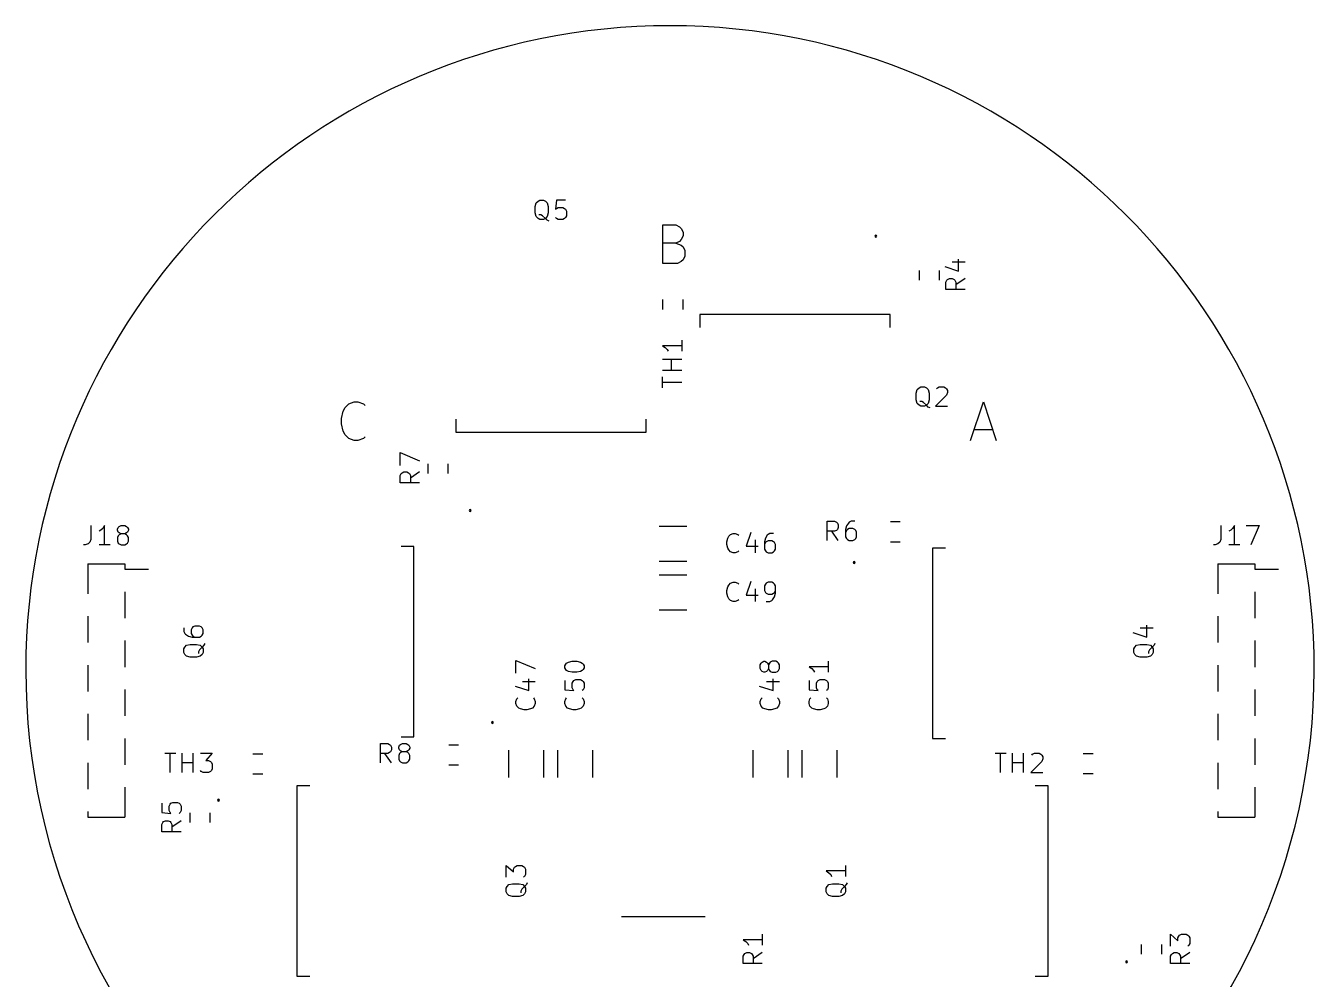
# Model space of a CAD drawing. Extents: x 116 to 183, y -128 to -37.6.
# Drawn here: x 116 to 183, y -87.1 to -37.6 of the extents above; entities that cross this region are included whole.
import ezdxf

# ---------------------------------------------------------------- set-up
doc = ezdxf.new("R2010")
doc.units = 0
doc.layers.add('BLACK', color=7, linetype='CONTINUOUS')

msp = doc.modelspace()

# ---------------------------------------------------------------- linework, layer by layer
at = {"layer": 'BLACK', "linetype": 'CONTINUOUS'}
for p, q in [((142.446476, -46.974152), (142.494095, -46.783676)), ((142.494095, -46.783676), (142.589333, -46.688438)), ((142.589333, -46.688438), (142.684571, -46.640819)), ((142.684571, -46.640819), (142.875047, -46.640819)), ((142.875047, -46.640819), (142.970285, -46.688438)), ((142.970285, -46.688438), (143.065523, -46.783676)), ((143.065523, -46.783676), (143.113142, -46.974152)), ((143.541714, -46.640819), (143.494095, -47.117009)), ((144.017904, -46.640819), (143.541714, -46.640819)), ((142.446476, -47.307485), (142.446476, -46.974152)), ((142.494095, -47.497961), (142.446476, -47.307485)), ((142.589333, -47.5932), (142.494095, -47.497961)), ((142.73219, -47.402723), (142.636952, -47.402723)), ((142.827428, -47.450342), (142.73219, -47.402723)), ((142.970285, -47.5932), (142.827428, -47.450342)), ((143.065523, -47.497961), (142.970285, -47.5932)), ((143.113142, -47.307485), (143.065523, -47.497961)), ((143.113142, -46.974152), (143.113142, -47.307485)), ((143.494095, -47.117009), (143.541714, -47.06939)), ((143.541714, -47.5932), (143.494095, -47.54558)), ((143.541714, -47.06939), (143.636952, -47.021771)), ((143.636952, -47.021771), (143.875047, -47.021771)), ((143.875047, -47.021771), (143.970285, -47.06939)), ((143.970285, -47.06939), (144.017904, -47.117009)), ((144.017904, -47.54558), (143.970285, -47.5932)), ((144.017904, -47.117009), (144.065523, -47.212247)), ((144.065523, -47.450342), (144.017904, -47.54558)), ((144.065523, -47.212247), (144.065523, -47.450342)), ((142.684571, -47.640819), (142.589333, -47.5932)), ((142.875047, -47.640819), (142.684571, -47.640819)), ((142.970285, -47.5932), (142.875047, -47.640819)), ((143.065523, -47.688438), (142.970285, -47.5932)), ((143.160761, -47.736057), (143.065523, -47.688438)), ((143.636952, -47.640819), (143.541714, -47.5932)), ((143.875047, -47.640819), (143.636952, -47.640819)), ((143.970285, -47.5932), (143.875047, -47.640819)), ((149.08219, -49.931638), (149.08219, -47.931638)), ((149.08219, -47.931638), (149.748857, -47.931638)), ((149.748857, -47.931638), (149.939333, -48.026876)), ((149.939333, -48.026876), (150.034571, -48.122114)), ((150.034571, -48.122114), (150.129809, -48.31259)), ((149.748857, -48.884019), (149.08219, -48.884019)), ((149.939333, -48.78878), (149.748857, -48.884019)), ((149.748857, -48.884019), (150.034571, -48.979257)), ((150.034571, -48.693542), (149.939333, -48.78878)), ((150.129809, -48.503066), (150.034571, -48.693542)), ((150.129809, -48.31259), (150.129809, -48.503066)), ((160.156, -48.5585), (160.156, -48.4585)), ((150.034571, -48.979257), (150.129809, -49.074495)), ((150.129809, -49.074495), (150.225047, -49.264971)), ((150.225047, -49.550685), (150.129809, -49.741161)), ((150.225047, -49.264971), (150.225047, -49.550685)), ((149.844095, -49.931638), (149.08219, -49.931638)), ((150.034571, -49.8364), (149.844095, -49.931638)), ((150.129809, -49.741161), (150.034571, -49.8364)), ((163.7452, -50.093618), (164.459485, -50.331713)), ((164.126152, -49.855523), (164.792819, -49.855523)), ((164.459485, -50.331713), (164.459485, -49.712666)), ((162.4185, -50.800724), (162.4185, -50.291276)), ((163.4635, -50.800724), (163.4635, -50.291276)), ((163.792819, -50.903142), (163.840438, -50.807904)), ((163.792819, -51.284094), (163.792819, -50.903142)), ((163.840438, -50.807904), (163.888057, -50.760285)), ((163.888057, -50.760285), (163.983295, -50.712666)), ((163.983295, -50.712666), (164.126152, -50.712666)), ((164.126152, -50.712666), (164.22139, -50.760285)), ((164.22139, -50.760285), (164.269009, -50.807904)), ((164.269009, -50.807904), (164.316628, -50.903142)), ((164.792819, -50.712666), (164.316628, -51.045999)), ((164.316628, -50.903142), (164.316628, -51.284094)), ((164.792819, -51.284094), (163.792819, -51.284094)), ((149.0835, -52.324724), (149.0835, -51.815276)), ((150.1285, -52.324724), (150.1285, -51.815276)), ((151.006, -52.5835), (151.006, -53.2585)), ((160.906, -52.5835), (151.006, -52.5835)), ((160.906, -53.2585), (160.906, -52.5835)), ((150.060819, -54.213237), (149.060819, -54.213237)), ((149.060819, -54.213237), (149.203676, -54.308475)), ((150.060819, -53.927523), (150.060819, -54.498951)), ((150.060819, -54.927523), (149.060819, -54.927523)), ((149.203676, -54.308475), (149.298914, -54.403713)), ((149.298914, -54.403713), (149.346533, -54.498951)), ((149.537009, -55.498951), (149.537009, -54.927523)), ((150.060819, -55.498951), (149.060819, -55.498951)), ((149.060819, -56.403713), (149.060819, -55.832285)), ((150.060819, -56.117999), (149.060819, -56.117999)), ((162.258476, -56.684152), (162.306095, -56.493676)), ((162.258476, -57.017485), (162.258476, -56.684152)), ((162.306095, -56.493676), (162.401333, -56.398438)), ((162.401333, -56.398438), (162.496571, -56.350819)), ((162.496571, -56.350819), (162.687047, -56.350819)), ((162.687047, -56.350819), (162.782285, -56.398438)), ((162.782285, -56.398438), (162.877523, -56.493676)), ((162.877523, -56.493676), (162.925142, -56.684152)), ((162.925142, -56.684152), (162.925142, -57.017485)), ((163.829904, -56.77939), (163.258476, -57.350819)), ((163.306095, -56.446057), (163.353714, -56.398438)), ((163.353714, -56.398438), (163.448952, -56.350819)), ((163.448952, -56.350819), (163.687047, -56.350819)), ((163.687047, -56.350819), (163.782285, -56.398438)), ((163.782285, -56.398438), (163.829904, -56.446057)), ((163.829904, -56.446057), (163.877523, -56.541295)), ((163.877523, -56.636533), (163.829904, -56.77939)), ((163.877523, -56.541295), (163.877523, -56.636533)), ((132.365192, -57.99003), (132.46043, -57.609078)), ((132.46043, -57.609078), (132.555668, -57.418602)), ((132.555668, -57.418602), (132.746144, -57.228126)), ((132.746144, -57.228126), (133.031859, -57.132888)), ((133.031859, -57.132888), (133.222335, -57.132888)), ((133.222335, -57.132888), (133.508049, -57.228126)), ((133.508049, -57.228126), (133.603287, -57.323364)), ((162.306095, -57.207961), (162.258476, -57.017485)), ((162.401333, -57.3032), (162.306095, -57.207961)), ((162.496571, -57.350819), (162.401333, -57.3032)), ((162.54419, -57.112723), (162.448952, -57.112723)), ((162.687047, -57.350819), (162.496571, -57.350819)), ((162.639428, -57.160342), (162.54419, -57.112723)), ((162.782285, -57.3032), (162.639428, -57.160342)), ((162.782285, -57.3032), (162.687047, -57.350819)), ((162.877523, -57.207961), (162.782285, -57.3032)), ((162.877523, -57.398438), (162.782285, -57.3032)), ((162.925142, -57.017485), (162.877523, -57.207961)), ((162.972761, -57.446057), (162.877523, -57.398438)), ((163.258476, -57.350819), (163.877523, -57.350819)), ((165.083573, -59.132888), (165.750239, -57.132888)), ((165.750239, -57.132888), (166.416906, -59.132888)), ((132.365192, -58.275745), (132.365192, -57.99003)), ((132.46043, -58.656697), (132.365192, -58.275745)), ((138.306, -58.025), (138.306, -58.7)), ((148.206, -58.7), (148.206, -58.025)), ((132.555668, -58.847173), (132.46043, -58.656697)), ((132.746144, -59.03765), (132.555668, -58.847173)), ((133.603287, -58.942411), (133.508049, -59.03765)), ((138.306, -58.7), (148.206, -58.7)), ((165.274049, -58.561459), (166.22643, -58.561459)), ((133.031859, -59.132888), (132.746144, -59.03765)), ((133.222335, -59.132888), (133.031859, -59.132888)), ((133.508049, -59.03765), (133.222335, -59.132888)), ((135.424819, -60.433332), (135.424819, -59.766666)), ((135.424819, -59.766666), (136.424819, -60.195237)), ((135.424819, -60.957142), (135.472438, -60.861904)), ((135.424819, -61.338094), (135.424819, -60.957142)), ((135.472438, -60.861904), (135.520057, -60.814285)), ((135.520057, -60.814285), (135.615295, -60.766666)), ((135.615295, -60.766666), (135.758152, -60.766666)), ((135.758152, -60.766666), (135.85339, -60.814285)), ((135.85339, -60.814285), (135.901009, -60.861904)), ((135.901009, -60.861904), (135.948628, -60.957142)), ((136.424819, -60.766666), (135.948628, -61.099999)), ((135.948628, -60.957142), (135.948628, -61.338094)), ((136.8775, -60.854724), (136.8775, -60.345276)), ((137.9225, -60.854724), (137.9225, -60.345276)), ((136.424819, -61.338094), (135.424819, -61.338094)), ((139.056, -62.725), (139.056, -62.825)), ((119.332476, -63.565819), (119.332476, -64.280104)), ((120.046762, -63.565819), (119.951524, -63.708676)), ((120.046762, -64.565819), (120.046762, -63.565819)), ((120.761048, -63.661057), (120.808667, -63.613438)), ((120.808667, -63.613438), (120.903905, -63.565819)), ((120.903905, -63.565819), (121.094381, -63.565819)), ((121.094381, -63.565819), (121.189619, -63.613438)), ((121.189619, -63.613438), (121.237238, -63.661057)), ((150.317252, -63.606), (148.894748, -63.606)), ((157.630905, -64.335819), (157.630905, -63.335819)), ((157.630905, -63.335819), (158.011857, -63.335819)), ((158.011857, -63.335819), (158.107095, -63.383438)), ((158.107095, -63.383438), (158.154714, -63.431057)), ((158.154714, -63.431057), (158.202333, -63.526295)), ((158.202333, -63.526295), (158.202333, -63.669152)), ((158.630905, -63.573914), (158.583286, -63.76439)), ((158.726143, -63.431057), (158.630905, -63.573914)), ((158.773762, -63.383438), (158.726143, -63.431057)), ((158.869, -63.335819), (158.773762, -63.383438)), ((159.059476, -63.335819), (158.869, -63.335819)), ((160.908276, -63.3585), (161.417724, -63.3585)), ((178.086476, -63.565819), (178.086476, -64.280104)), ((178.800762, -63.565819), (178.705524, -63.708676)), ((178.800762, -64.565819), (178.800762, -63.565819)), ((179.41981, -63.565819), (180.086476, -63.565819)), ((180.086476, -63.565819), (179.657905, -64.565819)), ((119.332476, -64.280104), (119.284857, -64.422961)), ((119.856286, -63.803914), (119.761048, -63.851533)), ((119.951524, -63.708676), (119.856286, -63.803914)), ((120.713429, -63.756295), (120.761048, -63.661057)), ((120.713429, -63.803914), (120.713429, -63.756295)), ((120.761048, -63.899152), (120.713429, -63.803914)), ((120.761048, -64.089628), (120.713429, -64.184866)), ((120.713429, -64.184866), (120.713429, -64.375342)), ((120.808667, -63.946771), (120.761048, -63.899152)), ((120.808667, -64.042009), (120.761048, -64.089628)), ((120.903905, -63.99439), (120.808667, -63.946771)), ((120.903905, -63.99439), (120.808667, -64.042009)), ((121.094381, -63.99439), (120.903905, -63.99439)), ((121.189619, -63.946771), (121.094381, -63.99439)), ((121.189619, -64.042009), (121.094381, -63.99439)), ((121.237238, -63.899152), (121.189619, -63.946771)), ((121.237238, -64.089628), (121.189619, -64.042009)), ((121.237238, -63.661057), (121.284857, -63.756295)), ((121.284857, -63.803914), (121.237238, -63.899152)), ((121.284857, -64.184866), (121.237238, -64.089628)), ((121.284857, -63.756295), (121.284857, -63.803914)), ((121.284857, -64.375342), (121.284857, -64.184866)), ((152.408095, -64.39939), (152.455714, -64.208914)), ((152.455714, -64.208914), (152.503333, -64.113676)), ((152.503333, -64.113676), (152.598571, -64.018438)), ((152.598571, -64.018438), (152.741428, -63.970819)), ((152.741428, -63.970819), (152.836666, -63.970819)), ((152.836666, -63.970819), (152.979523, -64.018438)), ((152.979523, -64.018438), (153.027142, -64.066057)), ((153.64619, -63.9232), (153.408095, -64.637485)), ((153.884285, -64.304152), (153.884285, -64.970819)), ((154.408095, -64.208914), (154.360476, -64.39939)), ((154.503333, -64.066057), (154.408095, -64.208914)), ((154.550952, -64.018438), (154.503333, -64.066057)), ((154.64619, -63.970819), (154.550952, -64.018438)), ((154.836666, -63.970819), (154.64619, -63.970819)), ((158.011857, -63.859628), (157.630905, -63.859628)), ((158.202333, -64.335819), (157.869, -63.859628)), ((158.107095, -63.812009), (158.011857, -63.859628)), ((158.154714, -63.76439), (158.107095, -63.812009)), ((158.202333, -63.669152), (158.154714, -63.76439)), ((158.583286, -63.76439), (158.583286, -64.145342)), ((158.630905, -63.812009), (158.583286, -63.907247)), ((158.583286, -64.145342), (158.630905, -64.24058)), ((158.678524, -63.76439), (158.630905, -63.812009)), ((158.630905, -64.24058), (158.678524, -64.2882)), ((158.773762, -63.716771), (158.678524, -63.76439)), ((158.678524, -64.2882), (158.773762, -64.335819)), ((158.964238, -63.716771), (158.773762, -63.716771)), ((159.059476, -63.76439), (158.964238, -63.716771)), ((158.964238, -64.335819), (159.059476, -64.2882)), ((159.107095, -63.812009), (159.059476, -63.76439)), ((159.059476, -64.2882), (159.107095, -64.24058)), ((159.154714, -63.907247), (159.107095, -63.812009)), ((159.107095, -64.24058), (159.154714, -64.145342)), ((159.154714, -64.145342), (159.154714, -63.907247)), ((178.086476, -64.280104), (178.038857, -64.422961)), ((178.610286, -63.803914), (178.515048, -63.851533)), ((178.705524, -63.708676), (178.610286, -63.803914)), ((119.046762, -64.565819), (118.951524, -64.565819)), ((119.189619, -64.5182), (119.046762, -64.565819)), ((119.284857, -64.422961), (119.189619, -64.5182)), ((120.332476, -64.565819), (119.761048, -64.565819)), ((120.713429, -64.375342), (120.761048, -64.47058)), ((120.761048, -64.47058), (120.808667, -64.5182)), ((120.808667, -64.5182), (120.903905, -64.565819)), ((120.903905, -64.565819), (121.094381, -64.565819)), ((121.094381, -64.565819), (121.189619, -64.5182)), ((121.189619, -64.5182), (121.237238, -64.47058)), ((121.237238, -64.47058), (121.284857, -64.375342)), ((136.1385, -64.646), (135.4635, -64.646)), ((136.1385, -74.546), (136.1385, -64.646)), ((152.408095, -64.542247), (152.408095, -64.39939)), ((152.455714, -64.732723), (152.408095, -64.542247)), ((152.503333, -64.827961), (152.455714, -64.732723)), ((152.598571, -64.9232), (152.503333, -64.827961)), ((152.741428, -64.970819), (152.598571, -64.9232)), ((152.836666, -64.970819), (152.741428, -64.970819)), ((152.979523, -64.9232), (152.836666, -64.970819)), ((153.027142, -64.87558), (152.979523, -64.9232)), ((153.408095, -64.637485), (154.027142, -64.637485)), ((154.360476, -64.39939), (154.360476, -64.780342)), ((154.408095, -64.447009), (154.360476, -64.542247)), ((154.360476, -64.780342), (154.408095, -64.87558)), ((154.455714, -64.39939), (154.408095, -64.447009)), ((154.408095, -64.87558), (154.455714, -64.9232)), ((154.550952, -64.351771), (154.455714, -64.39939)), ((154.455714, -64.9232), (154.550952, -64.970819)), ((154.741428, -64.351771), (154.550952, -64.351771)), ((154.550952, -64.970819), (154.741428, -64.970819)), ((154.836666, -64.39939), (154.741428, -64.351771)), ((154.741428, -64.970819), (154.836666, -64.9232)), ((154.884285, -64.447009), (154.836666, -64.39939)), ((154.836666, -64.9232), (154.884285, -64.87558)), ((154.931904, -64.542247), (154.884285, -64.447009)), ((154.884285, -64.87558), (154.931904, -64.780342)), ((154.931904, -64.780342), (154.931904, -64.542247)), ((158.773762, -64.335819), (158.964238, -64.335819)), ((160.908276, -64.4035), (161.417724, -64.4035)), ((163.106, -64.738), (163.106, -74.638)), ((163.781, -64.738), (163.106, -64.738)), ((177.800762, -64.565819), (177.705524, -64.565819)), ((177.943619, -64.5182), (177.800762, -64.565819)), ((178.038857, -64.422961), (177.943619, -64.5182)), ((179.086476, -64.565819), (178.515048, -64.565819)), ((119.182, -65.551), (119.182, -67.106)), ((119.182, -65.551), (121.102, -65.551)), ((121.102, -65.551), (121.102, -65.836)), ((150.317252, -65.426), (148.894748, -65.426)), ((159.081, -65.488), (158.981, -65.488)), ((177.936, -65.551), (177.936, -67.106)), ((177.936, -65.551), (179.856, -65.551)), ((179.856, -65.551), (179.856, -65.836)), ((121.102, -65.836), (122.332, -65.836)), ((150.317252, -66.146), (148.894748, -66.146)), ((179.856, -65.836), (181.086, -65.836)), ((152.408095, -66.93939), (152.455714, -66.748914)), ((152.408095, -67.082247), (152.408095, -66.93939)), ((152.455714, -66.748914), (152.503333, -66.653676)), ((152.503333, -66.653676), (152.598571, -66.558438)), ((152.598571, -66.558438), (152.741428, -66.510819)), ((152.741428, -66.510819), (152.836666, -66.510819)), ((152.836666, -66.510819), (152.979523, -66.558438)), ((152.979523, -66.558438), (153.027142, -66.606057)), ((153.64619, -66.4632), (153.408095, -67.177485)), ((153.884285, -66.844152), (153.884285, -67.510819)), ((154.408095, -66.606057), (154.360476, -66.701295)), ((154.360476, -66.701295), (154.360476, -66.93939)), ((154.360476, -66.93939), (154.408095, -67.034628)), ((154.455714, -66.558438), (154.408095, -66.606057)), ((154.550952, -66.510819), (154.455714, -66.558438)), ((154.741428, -66.510819), (154.550952, -66.510819)), ((154.836666, -66.558438), (154.741428, -66.510819)), ((154.884285, -66.606057), (154.836666, -66.558438)), ((154.931904, -66.701295), (154.884285, -66.606057)), ((154.884285, -67.034628), (154.931904, -66.93939)), ((154.931904, -67.082247), (154.931904, -66.701295)), ((121.102, -67.006), (121.102, -68.376)), ((152.455714, -67.272723), (152.408095, -67.082247)), ((152.503333, -67.367961), (152.455714, -67.272723)), ((152.598571, -67.4632), (152.503333, -67.367961)), ((152.741428, -67.510819), (152.598571, -67.4632)), ((152.836666, -67.510819), (152.741428, -67.510819)), ((152.979523, -67.4632), (152.836666, -67.510819)), ((153.027142, -67.41558), (152.979523, -67.4632)), ((153.408095, -67.177485), (154.027142, -67.177485)), ((154.408095, -67.034628), (154.455714, -67.082247)), ((154.455714, -67.082247), (154.550952, -67.129866)), ((154.455714, -67.510819), (154.64619, -67.510819)), ((154.550952, -67.129866), (154.741428, -67.129866)), ((154.64619, -67.510819), (154.741428, -67.4632)), ((154.741428, -67.129866), (154.836666, -67.082247)), ((154.741428, -67.4632), (154.789047, -67.41558)), ((154.789047, -67.41558), (154.884285, -67.272723)), ((154.836666, -67.082247), (154.884285, -67.034628)), ((154.884285, -67.272723), (154.931904, -67.082247)), ((179.856, -67.006), (179.856, -68.376)), ((119.182, -68.276), (119.182, -69.646)), ((150.317252, -67.966), (148.894748, -67.966)), ((177.936, -68.276), (177.936, -69.646)), ((124.168819, -68.881714), (124.168819, -69.07219)), ((124.59739, -68.881714), (124.549771, -68.976952)), ((124.549771, -68.976952), (124.549771, -69.167428)), ((124.645009, -68.834095), (124.59739, -68.881714)), ((124.740247, -68.786476), (124.645009, -68.834095)), ((124.978342, -68.786476), (124.740247, -68.786476)), ((125.07358, -68.834095), (124.978342, -68.786476)), ((125.1212, -68.881714), (125.07358, -68.834095)), ((125.168819, -68.976952), (125.1212, -68.881714)), ((125.168819, -69.167428), (125.168819, -68.976952)), ((173.905152, -68.881714), (174.571819, -68.881714)), ((174.238485, -69.357904), (174.238485, -68.738857)), ((121.102, -69.546), (121.102, -70.916)), ((124.168819, -69.07219), (124.216438, -69.167428)), ((124.216438, -69.167428), (124.264057, -69.215047)), ((124.264057, -69.215047), (124.406914, -69.310285)), ((124.406914, -69.310285), (124.59739, -69.357904)), ((124.549771, -69.167428), (124.59739, -69.262666)), ((124.59739, -69.262666), (124.645009, -69.310285)), ((124.59739, -69.357904), (124.978342, -69.357904)), ((124.645009, -69.310285), (124.740247, -69.357904)), ((124.978342, -69.357904), (125.07358, -69.310285)), ((125.07358, -69.310285), (125.1212, -69.262666)), ((125.1212, -69.262666), (125.168819, -69.167428)), ((173.5242, -69.119809), (174.238485, -69.357904)), ((179.856, -69.546), (179.856, -70.916)), ((124.168819, -69.976952), (124.216438, -69.881714)), ((124.168819, -70.167428), (124.168819, -69.976952)), ((124.216438, -70.262666), (124.168819, -70.167428)), ((124.216438, -69.881714), (124.311676, -69.786476)), ((124.311676, -70.357904), (124.216438, -70.262666)), ((124.311676, -69.786476), (124.502152, -69.738857)), ((124.502152, -69.738857), (124.835485, -69.738857)), ((124.835485, -69.738857), (125.025961, -69.786476)), ((124.978342, -70.024571), (124.930723, -70.119809)), ((124.930723, -70.119809), (124.930723, -70.215047)), ((125.1212, -69.881714), (124.978342, -70.024571)), ((125.025961, -69.786476), (125.1212, -69.881714)), ((125.1212, -70.262666), (125.025961, -70.357904)), ((125.216438, -69.786476), (125.1212, -69.881714)), ((125.1212, -69.881714), (125.168819, -69.976952)), ((125.168819, -70.167428), (125.1212, -70.262666)), ((125.168819, -69.976952), (125.168819, -70.167428)), ((125.264057, -69.691238), (125.216438, -69.786476)), ((173.571819, -69.976952), (173.619438, -69.881714)), ((173.571819, -70.167428), (173.571819, -69.976952)), ((173.619438, -70.262666), (173.571819, -70.167428)), ((173.619438, -69.881714), (173.714676, -69.786476)), ((173.714676, -70.357904), (173.619438, -70.262666)), ((173.714676, -69.786476), (173.905152, -69.738857)), ((173.905152, -69.738857), (174.238485, -69.738857)), ((174.238485, -69.738857), (174.428961, -69.786476)), ((174.381342, -70.024571), (174.333723, -70.119809)), ((174.333723, -70.119809), (174.333723, -70.215047)), ((174.5242, -69.881714), (174.381342, -70.024571)), ((174.428961, -69.786476), (174.5242, -69.881714)), ((174.5242, -70.262666), (174.428961, -70.357904)), ((174.619438, -69.786476), (174.5242, -69.881714)), ((174.5242, -69.881714), (174.571819, -69.976952)), ((174.571819, -70.167428), (174.5242, -70.262666)), ((174.571819, -69.976952), (174.571819, -70.167428)), ((174.667057, -69.691238), (174.619438, -69.786476)), ((119.182, -70.816), (119.182, -72.186)), ((124.502152, -70.405523), (124.311676, -70.357904)), ((124.835485, -70.405523), (124.502152, -70.405523)), ((125.025961, -70.357904), (124.835485, -70.405523)), ((141.440819, -71.239142), (141.440819, -70.572476)), ((141.440819, -70.572476), (142.440819, -71.001047)), ((143.980819, -70.85819), (144.028438, -70.762952)), ((143.980819, -70.953428), (143.980819, -70.85819)), ((144.028438, -71.048666), (143.980819, -70.953428)), ((144.028438, -70.762952), (144.076057, -70.715333)), ((144.076057, -70.715333), (144.171295, -70.667714)), ((144.171295, -70.667714), (144.361771, -70.620095)), ((144.361771, -70.620095), (144.599866, -70.620095)), ((144.599866, -70.620095), (144.790342, -70.667714)), ((144.790342, -70.667714), (144.88558, -70.715333)), ((144.88558, -70.715333), (144.9332, -70.762952)), ((144.9332, -70.762952), (144.980819, -70.85819)), ((144.980819, -70.953428), (144.9332, -71.048666)), ((144.980819, -70.85819), (144.980819, -70.953428)), ((154.140819, -70.810571), (154.188438, -70.715333)), ((154.140819, -71.001047), (154.140819, -70.810571)), ((154.188438, -71.096285), (154.140819, -71.001047)), ((154.188438, -70.715333), (154.236057, -70.667714)), ((154.236057, -70.667714), (154.331295, -70.620095)), ((154.331295, -70.620095), (154.378914, -70.620095)), ((154.378914, -70.620095), (154.474152, -70.667714)), ((154.474152, -70.667714), (154.521771, -70.715333)), ((154.521771, -70.715333), (154.56939, -70.810571)), ((154.56939, -71.001047), (154.521771, -71.096285)), ((154.617009, -70.715333), (154.56939, -70.810571)), ((154.56939, -70.810571), (154.56939, -71.001047)), ((154.56939, -71.001047), (154.617009, -71.096285)), ((154.664628, -70.667714), (154.617009, -70.715333)), ((154.759866, -70.620095), (154.664628, -70.667714)), ((154.950342, -70.620095), (154.759866, -70.620095)), ((155.04558, -70.667714), (154.950342, -70.620095)), ((155.0932, -70.715333), (155.04558, -70.667714)), ((155.140819, -70.810571), (155.0932, -70.715333)), ((155.0932, -71.096285), (155.140819, -71.001047)), ((155.140819, -71.001047), (155.140819, -70.810571)), ((157.680819, -70.905809), (156.680819, -70.905809)), ((156.680819, -70.905809), (156.823676, -71.001047)), ((156.823676, -71.001047), (156.918914, -71.096285)), ((157.680819, -70.620095), (157.680819, -71.191523)), ((173.905152, -70.405523), (173.714676, -70.357904)), ((174.238485, -70.405523), (173.905152, -70.405523)), ((174.428961, -70.357904), (174.238485, -70.405523)), ((177.936, -70.816), (177.936, -72.186)), ((141.774152, -71.667714), (142.440819, -71.667714)), ((142.107485, -72.143904), (142.107485, -71.524857)), ((143.980819, -71.620095), (143.980819, -72.096285)), ((144.076057, -71.096285), (144.028438, -71.048666)), ((144.171295, -71.143904), (144.076057, -71.096285)), ((144.361771, -71.191523), (144.171295, -71.143904)), ((144.599866, -71.191523), (144.361771, -71.191523)), ((144.361771, -71.762952), (144.40939, -71.667714)), ((144.40939, -71.667714), (144.457009, -71.620095)), ((144.457009, -71.620095), (144.552247, -71.572476)), ((144.552247, -71.572476), (144.790342, -71.572476)), ((144.790342, -71.143904), (144.599866, -71.191523)), ((144.88558, -71.096285), (144.790342, -71.143904)), ((144.790342, -71.572476), (144.88558, -71.620095)), ((144.9332, -71.048666), (144.88558, -71.096285)), ((144.88558, -71.620095), (144.9332, -71.667714)), ((144.9332, -71.667714), (144.980819, -71.762952)), ((154.236057, -71.143904), (154.188438, -71.096285)), ((154.331295, -71.191523), (154.236057, -71.143904)), ((154.378914, -71.191523), (154.331295, -71.191523)), ((154.474152, -71.143904), (154.378914, -71.191523)), ((154.521771, -71.096285), (154.474152, -71.143904)), ((154.474152, -71.667714), (155.140819, -71.667714)), ((154.617009, -71.096285), (154.664628, -71.143904)), ((154.664628, -71.143904), (154.759866, -71.191523)), ((154.759866, -71.191523), (154.950342, -71.191523)), ((154.807485, -72.143904), (154.807485, -71.524857)), ((154.950342, -71.191523), (155.04558, -71.143904)), ((155.04558, -71.143904), (155.0932, -71.096285)), ((156.680819, -71.620095), (156.680819, -72.096285)), ((156.918914, -71.096285), (156.966533, -71.191523)), ((157.061771, -71.762952), (157.10939, -71.667714)), ((157.10939, -71.667714), (157.157009, -71.620095)), ((157.157009, -71.620095), (157.252247, -71.572476)), ((157.252247, -71.572476), (157.490342, -71.572476)), ((157.490342, -71.572476), (157.58558, -71.620095)), ((157.58558, -71.620095), (157.6332, -71.667714)), ((157.6332, -71.667714), (157.680819, -71.762952)), ((121.102, -72.086), (121.102, -73.456)), ((141.3932, -71.905809), (142.107485, -72.143904)), ((143.980819, -72.096285), (144.457009, -72.143904)), ((144.361771, -72.001047), (144.361771, -71.762952)), ((144.40939, -72.096285), (144.361771, -72.001047)), ((144.457009, -72.143904), (144.40939, -72.096285)), ((144.9332, -72.096285), (144.88558, -72.143904)), ((144.980819, -72.001047), (144.9332, -72.096285)), ((144.980819, -71.762952), (144.980819, -72.001047)), ((154.0932, -71.905809), (154.807485, -72.143904)), ((156.680819, -72.096285), (157.157009, -72.143904)), ((157.061771, -72.001047), (157.061771, -71.762952)), ((157.10939, -72.096285), (157.061771, -72.001047)), ((157.157009, -72.143904), (157.10939, -72.096285)), ((157.6332, -72.096285), (157.58558, -72.143904)), ((157.680819, -72.001047), (157.6332, -72.096285)), ((157.680819, -71.762952), (157.680819, -72.001047)), ((179.856, -72.086), (179.856, -73.456)), ((141.440819, -72.715333), (141.488438, -72.572476)), ((141.440819, -72.810571), (141.440819, -72.715333)), ((141.488438, -72.953428), (141.440819, -72.810571)), ((141.488438, -72.572476), (141.536057, -72.524857)), ((141.583676, -73.048666), (141.488438, -72.953428)), ((142.3932, -72.953428), (142.297961, -73.048666)), ((142.34558, -72.524857), (142.3932, -72.572476)), ((142.3932, -72.572476), (142.440819, -72.715333)), ((142.440819, -72.810571), (142.3932, -72.953428)), ((142.440819, -72.715333), (142.440819, -72.810571)), ((143.980819, -72.715333), (144.028438, -72.572476)), ((143.980819, -72.810571), (143.980819, -72.715333)), ((144.028438, -72.953428), (143.980819, -72.810571)), ((144.028438, -72.572476), (144.076057, -72.524857)), ((144.123676, -73.048666), (144.028438, -72.953428)), ((144.9332, -72.953428), (144.837961, -73.048666)), ((144.88558, -72.524857), (144.9332, -72.572476)), ((144.9332, -72.572476), (144.980819, -72.715333)), ((144.980819, -72.810571), (144.9332, -72.953428)), ((144.980819, -72.715333), (144.980819, -72.810571)), ((154.140819, -72.715333), (154.188438, -72.572476)), ((154.140819, -72.810571), (154.140819, -72.715333)), ((154.188438, -72.953428), (154.140819, -72.810571)), ((154.188438, -72.572476), (154.236057, -72.524857)), ((154.283676, -73.048666), (154.188438, -72.953428)), ((155.0932, -72.953428), (154.997961, -73.048666)), ((155.04558, -72.524857), (155.0932, -72.572476)), ((155.0932, -72.572476), (155.140819, -72.715333)), ((155.140819, -72.810571), (155.0932, -72.953428)), ((155.140819, -72.715333), (155.140819, -72.810571)), ((156.680819, -72.715333), (156.728438, -72.572476)), ((156.680819, -72.810571), (156.680819, -72.715333)), ((156.728438, -72.953428), (156.680819, -72.810571)), ((156.728438, -72.572476), (156.776057, -72.524857)), ((156.823676, -73.048666), (156.728438, -72.953428)), ((157.6332, -72.953428), (157.537961, -73.048666)), ((157.58558, -72.524857), (157.6332, -72.572476)), ((157.6332, -72.572476), (157.680819, -72.715333)), ((157.680819, -72.810571), (157.6332, -72.953428)), ((157.680819, -72.715333), (157.680819, -72.810571)), ((119.182, -73.356), (119.182, -74.726)), ((141.678914, -73.096285), (141.583676, -73.048666)), ((141.86939, -73.143904), (141.678914, -73.096285)), ((142.012247, -73.143904), (141.86939, -73.143904)), ((142.202723, -73.096285), (142.012247, -73.143904)), ((142.297961, -73.048666), (142.202723, -73.096285)), ((144.218914, -73.096285), (144.123676, -73.048666)), ((144.40939, -73.143904), (144.218914, -73.096285)), ((144.552247, -73.143904), (144.40939, -73.143904)), ((144.742723, -73.096285), (144.552247, -73.143904)), ((144.837961, -73.048666), (144.742723, -73.096285)), ((154.378914, -73.096285), (154.283676, -73.048666)), ((154.56939, -73.143904), (154.378914, -73.096285)), ((154.712247, -73.143904), (154.56939, -73.143904)), ((154.902723, -73.096285), (154.712247, -73.143904)), ((154.997961, -73.048666), (154.902723, -73.096285)), ((156.918914, -73.096285), (156.823676, -73.048666)), ((157.10939, -73.143904), (156.918914, -73.096285)), ((157.252247, -73.143904), (157.10939, -73.143904)), ((157.442723, -73.096285), (157.252247, -73.143904)), ((157.537961, -73.048666), (157.442723, -73.096285)), ((177.936, -73.356), (177.936, -74.726)), ((140.1635, -73.796), (140.2635, -73.796)), ((121.102, -74.626), (121.102, -75.996)), ((134.389905, -75.892819), (134.389905, -74.892819)), ((134.389905, -74.892819), (134.770857, -74.892819)), ((134.770857, -74.892819), (134.866095, -74.940438)), ((134.866095, -74.940438), (134.913714, -74.988057)), ((134.913714, -74.988057), (134.961333, -75.083295)), ((135.342286, -75.083295), (135.389905, -74.988057)), ((135.389905, -74.988057), (135.437524, -74.940438)), ((135.437524, -74.940438), (135.532762, -74.892819)), ((135.4635, -74.546), (136.1385, -74.546)), ((135.532762, -74.892819), (135.723238, -74.892819)), ((135.723238, -74.892819), (135.818476, -74.940438)), ((135.818476, -74.940438), (135.866095, -74.988057)), ((135.866095, -74.988057), (135.913714, -75.083295)), ((138.454724, -74.9775), (137.945276, -74.9775)), ((163.106, -74.638), (163.781, -74.638)), ((179.856, -74.626), (179.856, -75.996)), ((123.174286, -75.400819), (123.745714, -75.400819)), ((123.46, -76.400819), (123.46, -75.400819)), ((124.079048, -76.400819), (124.079048, -75.400819)), ((124.650476, -76.400819), (124.650476, -75.400819)), ((125.031429, -75.400819), (125.650476, -75.400819)), ((125.650476, -75.400819), (125.317143, -75.781771)), ((127.761276, -75.4235), (128.270724, -75.4235)), ((134.770857, -75.416628), (134.389905, -75.416628)), ((134.961333, -75.892819), (134.628, -75.416628)), ((134.866095, -75.369009), (134.770857, -75.416628)), ((134.913714, -75.32139), (134.866095, -75.369009)), ((134.961333, -75.226152), (134.913714, -75.32139)), ((134.961333, -75.083295), (134.961333, -75.226152)), ((135.342286, -75.130914), (135.342286, -75.083295)), ((135.389905, -75.226152), (135.342286, -75.130914)), ((135.389905, -75.416628), (135.342286, -75.511866)), ((135.342286, -75.511866), (135.342286, -75.702342)), ((135.342286, -75.702342), (135.389905, -75.79758)), ((135.437524, -75.273771), (135.389905, -75.226152)), ((135.437524, -75.369009), (135.389905, -75.416628)), ((135.532762, -75.32139), (135.437524, -75.273771)), ((135.532762, -75.32139), (135.437524, -75.369009)), ((135.723238, -75.32139), (135.532762, -75.32139)), ((135.818476, -75.273771), (135.723238, -75.32139)), ((135.818476, -75.369009), (135.723238, -75.32139)), ((135.866095, -75.226152), (135.818476, -75.273771)), ((135.866095, -75.416628), (135.818476, -75.369009)), ((135.913714, -75.130914), (135.866095, -75.226152)), ((135.913714, -75.511866), (135.866095, -75.416628)), ((135.866095, -75.79758), (135.913714, -75.702342)), ((135.913714, -75.083295), (135.913714, -75.130914)), ((135.913714, -75.702342), (135.913714, -75.511866)), ((141.076, -76.657252), (141.076, -75.234748)), ((142.896, -76.657252), (142.896, -75.234748)), ((143.616, -76.657252), (143.616, -75.234748)), ((145.436, -76.657252), (145.436, -75.234748)), ((153.776, -76.657252), (153.776, -75.234748)), ((155.596, -76.657252), (155.596, -75.234748)), ((156.316, -76.657252), (156.316, -75.234748)), ((158.136, -76.657252), (158.136, -75.234748)), ((166.354286, -75.400819), (166.925714, -75.400819)), ((166.64, -76.400819), (166.64, -75.400819)), ((167.259048, -76.400819), (167.259048, -75.400819)), ((167.830476, -76.400819), (167.830476, -75.400819)), ((168.259048, -75.496057), (168.306667, -75.448438)), ((168.306667, -75.448438), (168.401905, -75.400819)), ((168.401905, -75.400819), (168.64, -75.400819)), ((168.64, -75.400819), (168.735238, -75.448438)), ((168.735238, -75.448438), (168.782857, -75.496057)), ((168.782857, -75.496057), (168.830476, -75.591295)), ((168.830476, -75.686533), (168.782857, -75.82939)), ((168.830476, -75.591295), (168.830476, -75.686533)), ((171.450724, -75.4235), (170.941276, -75.4235)), ((119.182, -75.896), (119.182, -77.266)), ((124.079048, -75.877009), (124.650476, -75.877009)), ((125.079048, -76.3532), (125.031429, -76.30558)), ((125.174286, -76.400819), (125.079048, -76.3532)), ((125.317143, -75.781771), (125.46, -75.781771)), ((125.46, -75.781771), (125.555238, -75.82939)), ((125.555238, -76.3532), (125.46, -76.400819)), ((125.555238, -75.82939), (125.602857, -75.877009)), ((125.602857, -76.30558), (125.555238, -76.3532)), ((125.602857, -75.877009), (125.650476, -75.972247)), ((125.650476, -76.210342), (125.602857, -76.30558)), ((125.650476, -75.972247), (125.650476, -76.210342)), ((135.389905, -75.79758), (135.437524, -75.8452)), ((135.437524, -75.8452), (135.532762, -75.892819)), ((135.532762, -75.892819), (135.723238, -75.892819)), ((135.723238, -75.892819), (135.818476, -75.8452)), ((135.818476, -75.8452), (135.866095, -75.79758)), ((138.454724, -76.0225), (137.945276, -76.0225)), ((167.259048, -75.877009), (167.830476, -75.877009)), ((168.782857, -75.82939), (168.211429, -76.400819)), ((177.936, -75.896), (177.936, -77.266)), ((125.46, -76.400819), (125.174286, -76.400819)), ((127.761276, -76.4685), (128.270724, -76.4685)), ((168.211429, -76.400819), (168.830476, -76.400819)), ((171.450724, -76.4685), (170.941276, -76.4685)), ((121.102, -77.166), (121.102, -78.721)), ((130.0535, -77.092), (130.0535, -86.992)), ((130.7285, -77.092), (130.0535, -77.092)), ((169.121, -77.092), (168.446, -77.092)), ((169.121, -86.992), (169.121, -77.092)), ((179.856, -77.166), (179.856, -78.721)), ((123.025819, -78.001904), (123.025819, -78.478094)), ((123.406771, -78.144761), (123.45439, -78.049523)), ((123.406771, -78.382856), (123.406771, -78.144761)), ((123.45439, -78.478094), (123.406771, -78.382856)), ((123.45439, -78.049523), (123.502009, -78.001904)), ((123.502009, -78.001904), (123.597247, -77.954285)), ((123.597247, -77.954285), (123.835342, -77.954285)), ((123.835342, -77.954285), (123.93058, -78.001904)), ((123.93058, -78.001904), (123.9782, -78.049523)), ((123.9782, -78.049523), (124.025819, -78.144761)), ((124.025819, -78.382856), (123.9782, -78.478094)), ((124.025819, -78.144761), (124.025819, -78.382856)), ((126.0285, -77.842), (125.9285, -77.842)), ((119.182, -78.436), (119.182, -78.721)), ((119.182, -78.721), (121.102, -78.721)), ((123.025819, -78.478094), (123.502009, -78.525713)), ((123.025819, -79.097142), (123.073438, -79.001904)), ((123.073438, -79.001904), (123.121057, -78.954285)), ((123.121057, -78.954285), (123.216295, -78.906666)), ((123.216295, -78.906666), (123.359152, -78.906666)), ((123.359152, -78.906666), (123.45439, -78.954285)), ((123.502009, -78.525713), (123.45439, -78.478094)), ((123.45439, -78.954285), (123.502009, -79.001904)), ((123.502009, -79.001904), (123.549628, -79.097142)), ((124.025819, -78.906666), (123.549628, -79.239999)), ((123.9782, -78.478094), (123.93058, -78.525713)), ((124.4775, -78.495276), (124.4775, -79.004724)), ((125.5225, -78.495276), (125.5225, -79.004724)), ((177.936, -78.436), (177.936, -78.721)), ((177.936, -78.721), (179.856, -78.721)), ((123.025819, -79.478094), (123.025819, -79.097142)), ((124.025819, -79.478094), (123.025819, -79.478094)), ((123.549628, -79.097142), (123.549628, -79.478094)), ((140.932819, -81.851523), (140.932819, -81.232476)), ((140.932819, -81.232476), (141.313771, -81.565809)), ((141.313771, -81.422952), (141.36139, -81.327714)), ((141.313771, -81.565809), (141.313771, -81.422952)), ((141.36139, -81.327714), (141.409009, -81.280095)), ((141.409009, -81.280095), (141.504247, -81.232476)), ((141.504247, -81.232476), (141.742342, -81.232476)), ((141.742342, -81.232476), (141.83758, -81.280095)), ((141.83758, -81.280095), (141.8852, -81.327714)), ((141.8852, -81.327714), (141.932819, -81.422952)), ((141.932819, -81.708666), (141.8852, -81.803904)), ((141.932819, -81.422952), (141.932819, -81.708666)), ((158.569819, -81.51819), (157.569819, -81.51819)), ((157.569819, -81.51819), (157.712676, -81.613428)), ((157.712676, -81.613428), (157.807914, -81.708666)), ((157.807914, -81.708666), (157.855533, -81.803904)), ((158.569819, -81.232476), (158.569819, -81.803904)), ((140.932819, -82.422952), (140.980438, -82.327714)), ((140.980438, -82.327714), (141.075676, -82.232476)), ((141.075676, -82.232476), (141.266152, -82.184857)), ((141.266152, -82.184857), (141.599485, -82.184857)), ((141.599485, -82.184857), (141.789961, -82.232476)), ((141.8852, -82.327714), (141.742342, -82.470571)), ((141.789961, -82.232476), (141.8852, -82.327714)), ((141.8852, -81.803904), (141.83758, -81.851523)), ((141.980438, -82.232476), (141.8852, -82.327714)), ((141.8852, -82.327714), (141.932819, -82.422952)), ((142.028057, -82.137238), (141.980438, -82.232476)), ((157.569819, -82.422952), (157.617438, -82.327714)), ((157.617438, -82.327714), (157.712676, -82.232476)), ((157.712676, -82.232476), (157.903152, -82.184857)), ((157.903152, -82.184857), (158.236485, -82.184857)), ((158.236485, -82.184857), (158.426961, -82.232476)), ((158.5222, -82.327714), (158.379342, -82.470571)), ((158.426961, -82.232476), (158.5222, -82.327714)), ((158.617438, -82.232476), (158.5222, -82.327714)), ((158.5222, -82.327714), (158.569819, -82.422952)), ((158.665057, -82.137238), (158.617438, -82.232476)), ((140.932819, -82.613428), (140.932819, -82.422952)), ((140.980438, -82.708666), (140.932819, -82.613428)), ((141.075676, -82.803904), (140.980438, -82.708666)), ((141.266152, -82.851523), (141.075676, -82.803904)), ((141.599485, -82.851523), (141.266152, -82.851523)), ((141.789961, -82.803904), (141.599485, -82.851523)), ((141.742342, -82.470571), (141.694723, -82.565809)), ((141.694723, -82.565809), (141.694723, -82.661047)), ((141.8852, -82.708666), (141.789961, -82.803904)), ((141.932819, -82.613428), (141.8852, -82.708666)), ((141.932819, -82.422952), (141.932819, -82.613428)), ((157.569819, -82.613428), (157.569819, -82.422952)), ((157.617438, -82.708666), (157.569819, -82.613428)), ((157.712676, -82.803904), (157.617438, -82.708666)), ((157.903152, -82.851523), (157.712676, -82.803904)), ((158.236485, -82.851523), (157.903152, -82.851523)), ((158.426961, -82.803904), (158.236485, -82.851523)), ((158.379342, -82.470571), (158.331723, -82.565809)), ((158.331723, -82.565809), (158.331723, -82.661047)), ((158.5222, -82.708666), (158.426961, -82.803904)), ((158.569819, -82.613428), (158.5222, -82.708666)), ((158.569819, -82.422952), (158.569819, -82.613428)), ((146.920936, -83.888), (151.275064, -83.888)), ((154.251819, -84.812285), (154.251819, -85.383713)), ((175.476819, -85.431332), (175.476819, -84.812285)), ((175.476819, -84.812285), (175.857771, -85.145618)), ((175.857771, -85.002761), (175.90539, -84.907523)), ((175.857771, -85.145618), (175.857771, -85.002761)), ((175.90539, -84.907523), (175.953009, -84.859904)), ((175.953009, -84.859904), (176.048247, -84.812285)), ((176.048247, -84.812285), (176.286342, -84.812285)), ((176.286342, -84.812285), (176.38158, -84.859904)), ((176.38158, -84.859904), (176.4292, -84.907523)), ((176.4292, -84.907523), (176.476819, -85.002761)), ((176.476819, -85.002761), (176.476819, -85.288475)), ((154.251819, -85.097999), (153.251819, -85.097999)), ((153.251819, -85.097999), (153.394676, -85.193237)), ((153.394676, -85.193237), (153.489914, -85.288475)), ((153.489914, -85.288475), (153.537533, -85.383713)), ((173.9755, -85.852724), (173.9755, -85.343276)), ((175.0205, -85.852724), (175.0205, -85.343276)), ((176.4292, -85.383713), (176.38158, -85.431332)), ((176.476819, -85.288475), (176.4292, -85.383713)), ((153.251819, -85.955142), (153.299438, -85.859904)), ((153.251819, -86.336094), (153.251819, -85.955142)), ((154.251819, -86.336094), (153.251819, -86.336094)), ((153.299438, -85.859904), (153.347057, -85.812285)), ((153.347057, -85.812285), (153.442295, -85.764666)), ((153.442295, -85.764666), (153.585152, -85.764666)), ((153.585152, -85.764666), (153.68039, -85.812285)), ((153.68039, -85.812285), (153.728009, -85.859904)), ((153.728009, -85.859904), (153.775628, -85.955142)), ((154.251819, -85.764666), (153.775628, -86.097999)), ((153.775628, -85.955142), (153.775628, -86.336094)), ((173.146, -86.242), (173.246, -86.242)), ((175.476819, -85.955142), (175.524438, -85.859904)), ((175.476819, -86.336094), (175.476819, -85.955142)), ((176.476819, -86.336094), (175.476819, -86.336094)), ((175.524438, -85.859904), (175.572057, -85.812285)), ((175.572057, -85.812285), (175.667295, -85.764666)), ((175.667295, -85.764666), (175.810152, -85.764666)), ((175.810152, -85.764666), (175.90539, -85.812285)), ((175.90539, -85.812285), (175.953009, -85.859904)), ((175.953009, -85.859904), (176.000628, -85.955142)), ((176.476819, -85.764666), (176.000628, -86.097999)), ((176.000628, -85.955142), (176.000628, -86.336094)), ((130.0535, -86.992), (130.7285, -86.992)), ((168.446, -86.992), (169.121, -86.992))]:
    msp.add_line(p, q, dxfattribs=at)
at = {"layer": 'BLACK'}
for centre, radius, start, end in [((149.450502, -71.074296), 33.5, 0, 180), ((160.156, -48.5085), 0.05, -270, -90), ((160.156, -48.5085), 0.05, -90, 90), ((139.056, -62.775), 0.05, -270, -90), ((139.056, -62.775), 0.05, -90, 90), ((159.031, -65.488), 0.05, 0, 180), ((159.031, -65.488), 0.05, -180, 0), ((149.4505, -71.0743), 33.499996, -180.00000684, -130.15536454), ((149.4505, -71.0743), 33.500002, -49.6070463, 0.00000684), ((140.2135, -73.796), 0.05, 0, 180), ((140.2135, -73.796), 0.05, -180, 0), ((125.9785, -77.842), 0.05, 0, 180), ((125.9785, -77.842), 0.05, -180, 0), ((173.196, -86.242), 0.05, 0, 180), ((173.196, -86.242), 0.05, -180, 0)]:
    msp.add_arc(centre, radius, start, end, dxfattribs=at)

doc.saveas('drawing.dxf')
